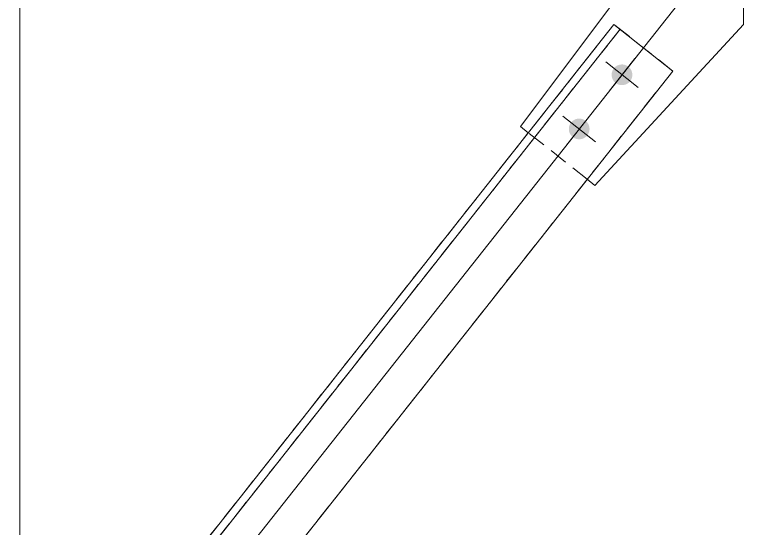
# Model space of a CAD drawing. Header units: metres. Extents: x 0 to 63075, y 0 to 44550.
# Drawn here: x 37343 to 38082, y 32934 to 33455 of the extents above; entities that cross this region are included whole.
import ezdxf

# ---------------------------------------------------------------- set-up
doc = ezdxf.new("R2010")
doc.units = ezdxf.units.M
doc.header["$LTSCALE"] = 75
doc.linetypes.add('DASHED2', pattern=[0.375, 0.25, -0.125])
doc.layers.add('SDM', color=7, linetype='Continuous')
doc.layers.add('SL1', color=8, linetype='Continuous')

# ---------------------------------------------------------------- blocks, each defined once
blk = doc.blocks.new('A$C24fbfe94')
at = {"layer": 'SL1'}
for points in [[(4576.25, 4019.2), (4577, 4019.91), (4577.82, 4020.54), (4578.69, 4021.08), (4579.62, 4021.54), (4580.58, 4021.91), (4581.58, 4022.17), (4582.59, 4022.34), (4583.62, 4022.41), (4584.65, 4022.38), (4585.67, 4022.25), (4586.68, 4022.02), (4587.65, 4021.69), (4588.59, 4021.26), (4589.49, 4020.75), (4590.32, 4020.15), (4591.1, 4019.47), (4591.81, 4018.72), (4592.44, 4017.91), (4592.98, 4017.03), (4593.44, 4016.11), (4593.8, 4015.15), (4594.07, 4014.15), (4594.24, 4013.14), (4594.31, 4012.11), (4594.28, 4011.08), (4594.15, 4010.06), (4593.91, 4009.05), (4593.59, 4008.08), (4593.16, 4007.14), (4592.65, 4006.24), (4592.05, 4005.4), (4591.37, 4004.63), (4590.62, 4003.92), (4589.81, 4003.29), (4588.93, 4002.75), (4588.01, 4002.29), (4587.04, 4001.93), (4586.05, 4001.66), (4585.03, 4001.49), (4584.01, 4001.42), (4582.98, 4001.45), (4581.95, 4001.58), (4580.95, 4001.81), (4579.97, 4002.14), (4579.03, 4002.57), (4578.14, 4003.08), (4577.3, 4003.68), (4576.53, 4004.36), (4575.82, 4005.11), (4575.19, 4005.92), (4574.64, 4006.8), (4574.19, 4007.72), (4573.82, 4008.68), (4573.55, 4009.68), (4573.38, 4010.7), (4573.31, 4011.72), (4573.35, 4012.75), (4573.48, 4013.78), (4573.71, 4014.78), (4574.04, 4015.76), (4574.46, 4016.69), (4574.98, 4017.59), (4575.58, 4018.43)], [(4532.84, 3964.29), (4533.59, 3964.99), (4534.41, 3965.62), (4535.28, 3966.17), (4536.21, 3966.63), (4537.17, 3966.99), (4538.17, 3967.26), (4539.18, 3967.43), (4540.21, 3967.5), (4541.24, 3967.47), (4542.26, 3967.34), (4543.27, 3967.1), (4544.24, 3966.77), (4545.18, 3966.35), (4546.08, 3965.84), (4546.91, 3965.24), (4547.69, 3964.56), (4548.4, 3963.81), (4549.03, 3962.99), (4549.57, 3962.12), (4550.03, 3961.2), (4550.39, 3960.23), (4550.66, 3959.24), (4550.83, 3958.22), (4550.9, 3957.19), (4550.87, 3956.16), (4550.74, 3955.14), (4550.51, 3954.14), (4550.18, 3953.16), (4549.75, 3952.22), (4549.24, 3951.33), (4548.64, 3950.49), (4547.96, 3949.71), (4547.21, 3949.01), (4546.4, 3948.38), (4545.52, 3947.83), (4544.6, 3947.38), (4543.63, 3947.01), (4542.64, 3946.74), (4541.62, 3946.57), (4540.6, 3946.5), (4539.57, 3946.53), (4538.54, 3946.67), (4537.54, 3946.9), (4536.56, 3947.23), (4535.62, 3947.65), (4534.73, 3948.17), (4533.89, 3948.76), (4533.12, 3949.44), (4532.41, 3950.19), (4531.78, 3951.01), (4531.24, 3951.88), (4530.78, 3952.81), (4530.41, 3953.77), (4530.14, 3954.76), (4529.97, 3955.78), (4529.9, 3956.81), (4529.94, 3957.84), (4530.07, 3958.86), (4530.3, 3959.86), (4530.63, 3960.84), (4531.05, 3961.78), (4531.57, 3962.67), (4532.17, 3963.51)]]:
    blk.add_hatch(color=256, dxfattribs=at).paths.add_polyline_path(points, flags=17)
at = {"layer": 'SL1', "lineweight": 0}
for p, q in [((3973.01, 4290), (3973.01, 569)), ((3849.51, 3083), (4640.01, 4083)), ((4480.96, 3959.37), (4573.51, 4083)), ((4707.01, 4083), (4707.01, 4063)), ((4575.63, 4063), (3993.01, 3325.97)), ((4707.01, 4063), (4556.43, 3899.72)), ((4635.41, 4015.75), (4575.63, 4063)), ((3999.23, 3321.04), (4581.86, 4058.08)), ((4600.29, 3998.89), (4567.34, 4024.94)), ((4570.79, 3995.44), (4596.84, 4028.39)), ((4635.41, 4015.75), (4052.78, 3278.71)), ((4527.38, 3940.53), (4553.43, 3973.48)), ((4556.88, 3943.98), (4523.93, 3970.02)), ((4488.81, 3953.17), (4480.96, 3959.37)), ((4556.43, 3899.72), (4548.59, 3905.92))]:
    blk.add_line(p, q, dxfattribs=at)
at = {"layer": 'SL1', "linetype": 'DASHED2', "lineweight": 0}
for p, q in [((4575.63, 4063), (3993.01, 3325.97)), ((4635.41, 4015.75), (4575.63, 4063)), ((3999.23, 3321.04), (4581.86, 4058.08)), ((4635.41, 4015.75), (4052.78, 3278.71)), ((4548.59, 3905.92), (4488.81, 3953.17))]:
    blk.add_line(p, q, dxfattribs=at)

msp = doc.modelspace()

# ---------------------------------------------------------------- block references
at = {"layer": 'SDM'}
msp.add_blockref('A$C24fbfe94', (33375.01, 29382.2), dxfattribs=at)

doc.saveas('drawing.dxf')
